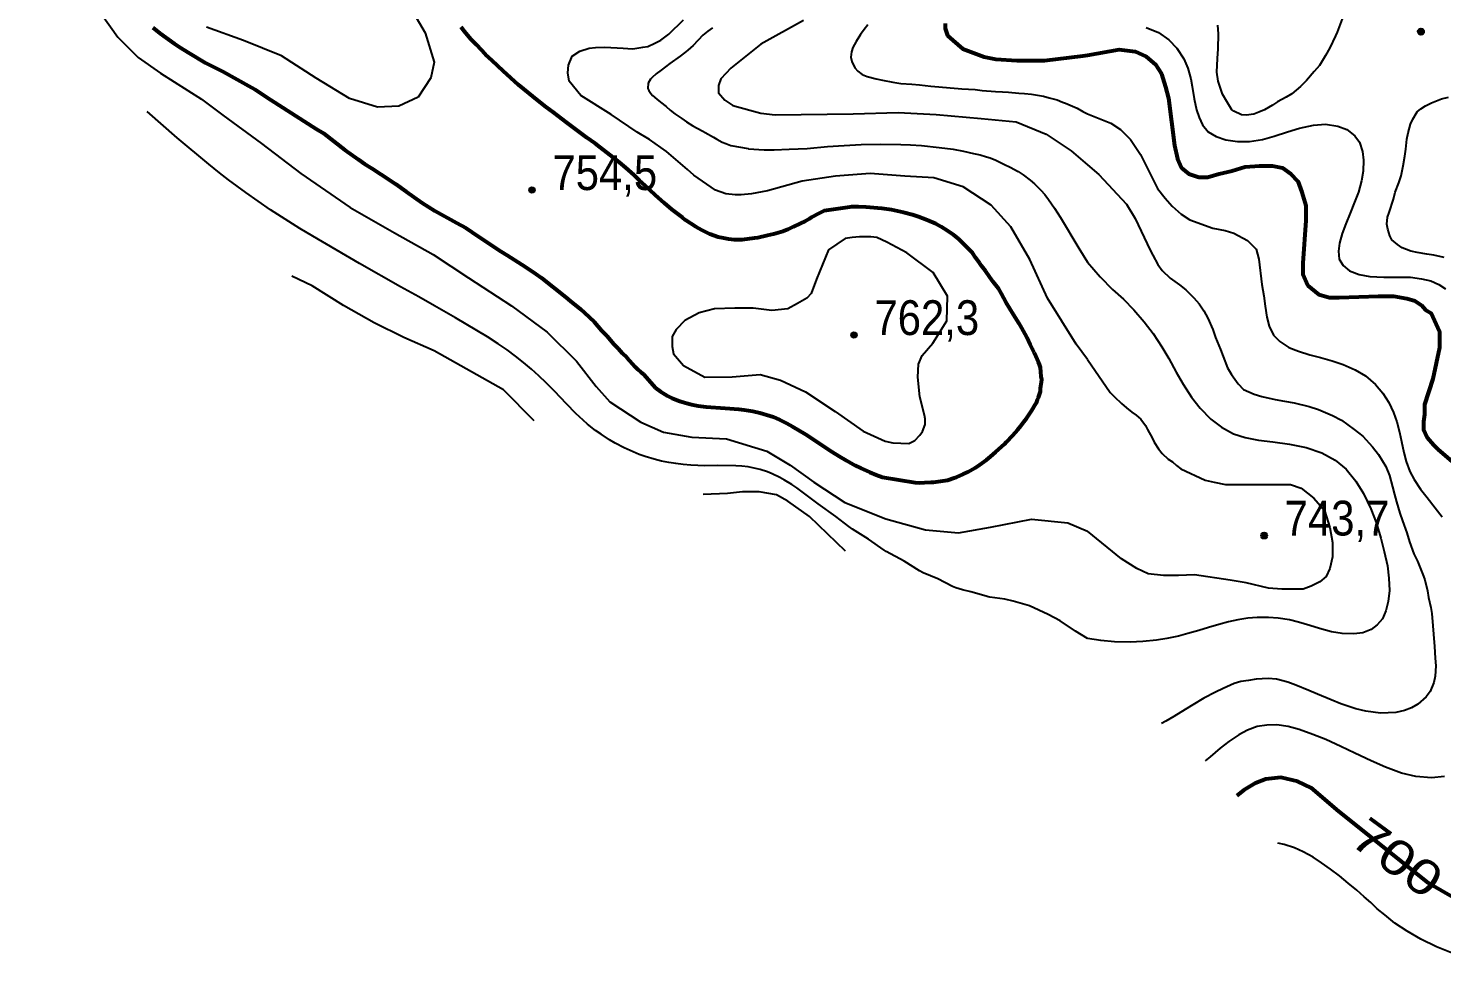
# Model space of a CAD drawing. Header units: metres. Extents: x 552626 to 559174, y 1843804 to 1852371.
# Drawn here: x 553482 to 554173, y 1844135 to 1844587 of the extents above; entities that cross this region are included whole.
import ezdxf
from ezdxf.enums import TextEntityAlignment as Align

# ---------------------------------------------------------------- set-up
doc = ezdxf.new("R2010")
doc.units = ezdxf.units.M
doc.header["$LTSCALE"] = 6.8
for name, color, linetype, lineweight in [('1', 7, 'Continuous', 25), ('2', 7, 'Continuous', 53), ('5', 7, 'Continuous', 25)]:
    doc.layers.add(name, color=color, linetype=linetype, lineweight=lineweight)
doc.layers.add('4', color=7, linetype='Continuous')

msp = doc.modelspace()

# ---------------------------------------------------------------- hatches: boundary and pattern name
at = {"layer": '5'}
for points in [[(554164.38, 1844585.43, 1), (554161.38, 1844585.43, 1)], [(553730, 1844507.99, 1), (553727, 1844507.99, 1)], [(553887.34, 1844437.11, 1), (553884.34, 1844437.11, 1)], [(554087.8, 1844339.11, 1), (554084.8, 1844339.11, 1)]]:
    msp.add_hatch(color=256, dxfattribs=at).paths.add_polyline_path(points)

# ---------------------------------------------------------------- linework, layer by layer
at = {"layer": '1'}
for points in [[(553482.37, 1844636.69), (553495.18, 1844630.4), (553504.82, 1844619.37), (553511.49, 1844607.04), (553518.09, 1844593.9), (553526.19, 1844582.75), (553536.13, 1844572.83), (553547, 1844565.06), (553566.95, 1844552.48), (553577.46, 1844544.62)], [(553661.92, 1844609.4), (553676.37, 1844584.92), (553680.76, 1844570.45), (553679.06, 1844562.85), (553672.94, 1844553.45), (553663.47, 1844549.04), (553652.97, 1844548.43), (553639.37, 1844552.77), (553622.99, 1844562.7), (553606.07, 1844573.64), (553587.57, 1844581.02), (553569.54, 1844587.55)], [(554000, 1844425.16), (553994.42, 1844432.57), (553980.46, 1844455.12), (553971.84, 1844474.1), (553962.57, 1844489.94), (553952.86, 1844500.64), (553939.28, 1844509.6), (553924.93, 1844513.97), (553910.79, 1844514.71), (553893.83, 1844516.04), (553876.86, 1844514.79), (553860.56, 1844512.33), (553843.56, 1844507.54), (553835.71, 1844506.08), (553830.78, 1844505.62), (553827.85, 1844505.62), (553823.23, 1844506.08), (553818.14, 1844507.91), (553807.66, 1844515.23), (553804.58, 1844517.98), (553794.25, 1844526.83), (553785.93, 1844532.78), (553779.99, 1844536.27), (553767.2, 1844544.89), (553752.41, 1844554.25), (553746.63, 1844561.15), (553746.02, 1844565.27), (553746.32, 1844569.09), (553748.17, 1844573.36), (553751.87, 1844575.95), (553756.5, 1844577.34), (553759.51, 1844577.68), (553764.08, 1844577.9), (553773, 1844577.39), (553777.63, 1844577), (553778.84, 1844577.14), (553782.73, 1844577.89), (553785.14, 1844578.17), (553788.62, 1844579.79), (553791.5, 1844581.34), (553795.45, 1844584.24), (553802.61, 1844591.18)], [(553861.14, 1844590.91), (553840.3, 1844579.28), (553825.76, 1844567.59), (553820.75, 1844562.42), (553819.66, 1844559.18), (553819.66, 1844555.52), (553822.71, 1844551.85), (553826.63, 1844549.27), (553840.35, 1844545.6), (553847.32, 1844544.74), (553885.47, 1844545.29), (553907.39, 1844545.97), (553926.07, 1844545), (553948, 1844542.9), (553965.18, 1844541.38), (553979.77, 1844535.38), (553991.99, 1844527.12), (554000, 1844520.3)], [(553892.66, 1844588.78), (553890.83, 1844586.48), (553889.02, 1844583.98), (553886.91, 1844580.65), (553885.26, 1844577.67), (553884.7, 1844575.62), (553884.4, 1844572.99), (553884.84, 1844570.85), (553886.3, 1844567.73), (553887.68, 1844566.1), (553889.85, 1844564.55), (553892.37, 1844563.44), (553896.68, 1844562.34), (553899.74, 1844561.7), (553904.92, 1844560.8), (553908.69, 1844560.13), (553914.11, 1844559.76), (553917.94, 1844559.4), (553923.49, 1844558.74), (553927.32, 1844558.38), (553932.85, 1844557.92), (553936.76, 1844557.67), (553938.58, 1844557.48), (553945.09, 1844557.13), (553948.53, 1844556.72), (553955.07, 1844556.17), (553958.48, 1844555.97), (553961.38, 1844555.8), (553966.41, 1844555.38), (553969.23, 1844555.11), (553972.56, 1844554.79), (553974.48, 1844554.51), (553978.44, 1844553.87)], [(554124.43, 1844591.61), (554121.92, 1844585.23), (554121.09, 1844583.33), (554118.33, 1844577.49), (554116.28, 1844573.83), (554113.41, 1844568.93), (554110.7, 1844565.96), (554106.92, 1844561.62), (554104.13, 1844558.54), (554099.86, 1844555.1), (554097, 1844553.44), (554092.89, 1844551.07), (554090.41, 1844549.45), (554086.47, 1844547.28), (554083.76, 1844546.02), (554081.19, 1844545.16), (554077.54, 1844544.64), (554075.24, 1844544.76), (554071.51, 1844546.52), (554070.57, 1844547.27), (554068.01, 1844551.36), (554065.89, 1844554.92), (554063.84, 1844561.16), (554063.24, 1844565.57), (554063.51, 1844572.36), (554063.83, 1844577.06), (554063.95, 1844584.31), (554063.65, 1844588.66)], [(553816.77, 1844587.34), (553814.41, 1844585.61), (553812.07, 1844583.73), (553807.34, 1844578.62), (553804.71, 1844576.43), (553803.07, 1844575.04), (553800.96, 1844573.51)], [(554028.7, 1844587.5), (554034.6, 1844585.08), (554039.76, 1844581.38), (554043.69, 1844577.29), (554047.02, 1844572.2), (554048.96, 1844567.57), (554050.46, 1844562.38), (554051.18, 1844558.54), (554052.16, 1844552.51), (554053.29, 1844547.18), (554054.48, 1844543.51), (554056.23, 1844539.82), (554059, 1844536.51), (554062.79, 1844534.21), (554067.59, 1844532.47), (554073.34, 1844531.73), (554079.08, 1844531.71), (554085.43, 1844532.74), (554091.12, 1844534.29), (554097.68, 1844536.4), (554103.55, 1844538.29), (554110.35, 1844539.77), (554116.2, 1844540.17), (554122.33, 1844539.3), (554126.74, 1844537.64), (554130.63, 1844534.57), (554132.81, 1844531.39), (554134.39, 1844526.84), (554134.89, 1844522.61), (554134.75, 1844517.25), (554133.9, 1844512.5), (554132.36, 1844507.03), (554130.45, 1844501.99), (554128.32, 1844496.67), (554126.18, 1844491.5), (554124.41, 1844486.78), (554123.11, 1844482.03), (554122.58, 1844478.16), (554123, 1844474.25), (554124.9, 1844471.14), (554127.95, 1844468.47), (554132.76, 1844466.66), (554137.89, 1844465.65), (554144.83, 1844465.42), (554151.02, 1844465.35), (554157.88, 1844465.35), (554163.18, 1844464.63), (554167.82, 1844463.67), (554171.58, 1844461.9), (554174.89, 1844459.78)], [(553800.96, 1844573.51), (553795.9, 1844569.84), (553791.58, 1844566.65), (553789.2, 1844564.79), (553787.22, 1844562.97), (553786.41, 1844562.18), (553785.24, 1844560.25), (553785.14, 1844557.65), (553785.64, 1844556.71), (553786.52, 1844555.12), (553787.42, 1844554.22), (553789.53, 1844552.37), (553791.28, 1844550.98), (553794.02, 1844548.8), (553796.02, 1844547.04), (553798.4, 1844545.32), (553801.76, 1844543.01), (553804.04, 1844541.38), (553807.15, 1844539.45), (553809.27, 1844538.29), (553812.03, 1844536.82), (553813.1, 1844536.14), (553817.15, 1844533.82), (553818.86, 1844532.82), (553821.51, 1844531.43), (553823.29, 1844530.73), (553825.69, 1844529.71), (553834.16, 1844528.24), (553834.35, 1844528.22), (553841.91, 1844527.7), (553846.82, 1844527.6), (553854.24, 1844528.05), (553863.03, 1844528.35), (553872.84, 1844529.25), (553881.13, 1844529.79), (553889.3, 1844530.22), (553898.81, 1844530.44), (553908.8, 1844530.25), (553913.41, 1844530.06), (553918.92, 1844529.71), (553927.47, 1844528.86), (553934.4, 1844528.03), (553939.44, 1844527.07), (553944.33, 1844525.92), (553947.53, 1844525.13), (553950.67, 1844524.25), (553952.34, 1844523.68), (553955.21, 1844522.53), (553959.49, 1844520.55), (553962.19, 1844519.22), (553966.16, 1844517), (553968.53, 1844515.45), (553971.99, 1844512.82), (553974.1, 1844510.98), (553977.21, 1844507.88), (553979.08, 1844505.74), (553980.92, 1844503.39), (553983.86, 1844499.15), (553986.77, 1844494.55), (553995.67, 1844479.65), (554000, 1844472.73)], [(553978.44, 1844553.87), (553981.22, 1844553.09), (553985.22, 1844552.05), (553987.74, 1844550.95), (553989.3, 1844550.43), (553994.86, 1844547.98), (553997.73, 1844546.41), (554000, 1844545.25)], [(554174.32, 1844475.08), (554169.16, 1844476.11), (554165.86, 1844476.68), (554161.01, 1844477.46), (554157.98, 1844478.16), (554153.71, 1844479.67), (554151.43, 1844481.31), (554148.68, 1844483.67), (554147.69, 1844485.65), (554146.66, 1844488.86), (554146.19, 1844491.28), (554146.56, 1844494.75), (554147.34, 1844497.03), (554149.56, 1844503.47), (554150.3, 1844506.99), (554152.06, 1844511.57), (554153.2, 1844514.93), (554154.25, 1844519.91), (554155.05, 1844524.57), (554155.51, 1844527.96), (554156, 1844532.87), (554156.7, 1844535.9), (554157.73, 1844540.21), (554158.87, 1844542.72), (554161.14, 1844546.21), (554162.87, 1844547.74), (554165.18, 1844549.15), (554168.06, 1844550.62), (554172.98, 1844552.52), (554176.41, 1844553.39)], [(554000, 1844288.81), (553994.16, 1844292.36), (553986.54, 1844297.39), (553980.82, 1844300.53), (553971.67, 1844304.69), (553963.7, 1844307.07), (553959.63, 1844308.03), (553952.27, 1844309), (553951.37, 1844309.18), (553950.47, 1844309.39), (553943.01, 1844311.64), (553938.87, 1844312.6), (553935.68, 1844313.46), (553933.93, 1844314.14), (553926.86, 1844317.86), (553919.6, 1844320.93), (553917.81, 1844321.87), (553910.36, 1844326.6), (553901.54, 1844331.36), (553900.59, 1844331.95), (553892.89, 1844337.32), (553885.13, 1844342.2), (553883.3, 1844343.47), (553876.93, 1844348.4), (553868.34, 1844354.65), (553861.24, 1844360.03), (553857.95, 1844362.36), (553855.48, 1844363.99), (553851.84, 1844366.2), (553849.55, 1844367.47), (553845.89, 1844369.28), (553843.53, 1844370.27), (553840.03, 1844371.34), (553834.09, 1844372.62), (553831.03, 1844373.09), (553828.11, 1844373.22), (553819.15, 1844373.26), (553812.78, 1844373.19), (553809.48, 1844373.28), (553806.07, 1844373.49), (553802.47, 1844373.82), (553798.85, 1844374.26), (553795.34, 1844374.81), (553791.83, 1844375.5), (553788.19, 1844376.38), (553783.75, 1844377.72), (553780.96, 1844378.75), (553776.54, 1844380.6), (553773.57, 1844381.97), (553769.09, 1844384.31), (553766.39, 1844385.93), (553762.3, 1844388.63), (553759.63, 1844390.52), (553755.72, 1844393.57), (553753.46, 1844395.55), (553750.01, 1844398.82), (553745.34, 1844403.46), (553739.46, 1844409.68), (553735.41, 1844413.75), (553731.85, 1844417.16), (553728.21, 1844420.48), (553724.44, 1844423.71), (553720.46, 1844426.85), (553716.31, 1844429.9), (553712.03, 1844432.86), (553706.76, 1844436.26), (553691.1, 1844445.6), (553680.87, 1844451.36), (553673.29, 1844455.73), (553664.34, 1844460.66), (553644.24, 1844472.13), (553621.38, 1844485.39), (553615.04, 1844489.26), (553600.73, 1844498.33), (553594.63, 1844502.5), (553588.64, 1844506.79), (553580.26, 1844513), (553575.82, 1844516.4), (553570.57, 1844520.58), (553555.14, 1844533.5), (553540.47, 1844546.4)], [(553577.46, 1844544.62), (553596.34, 1844530.68), (553615.62, 1844516.04), (553639.68, 1844499.53), (553661.28, 1844487.08), (553680.25, 1844476.54), (553697.5, 1844465.15), (553718.5, 1844451.46), (553735.92, 1844438.48), (553750.21, 1844424.34), (553759.89, 1844411.93), (553766.49, 1844404.47), (553781.64, 1844394.56), (553792.78, 1844389.56), (553806.63, 1844387.23), (553823.53, 1844386.32), (553843.2, 1844380.42), (553854.61, 1844373.57), (553866.25, 1844365.19), (553881.44, 1844355.33), (553901.48, 1844347.22), (553920.82, 1844341.87), (553936.87, 1844340.49), (553952.5, 1844343.19), (553972.55, 1844347.1), (553990.35, 1844345.38), (554000, 1844341.18)], [(554000, 1844545.25), (554011.31, 1844540.64), (554016.17, 1844537.6), (554021.04, 1844532.72), (554025.9, 1844525.4), (554034.21, 1844508.7), (554037.94, 1844503.97), (554041.42, 1844500.1), (554045.77, 1844496.28), (554049.96, 1844493.46), (554061.16, 1844489.43), (554067.24, 1844488.21), (554071.5, 1844486.99), (554078.19, 1844483.33), (554082.44, 1844479.07), (554083.66, 1844474.19), (554085.19, 1844461.74), (554086.18, 1844456.31), (554086.85, 1844451.15), (554087.54, 1844445.77), (554088.68, 1844441.38), (554090.9, 1844437), (554093.92, 1844433.9), (554098.39, 1844431.05), (554103.08, 1844429.17), (554108.64, 1844427.42), (554113.81, 1844426.09), (554119.6, 1844424.53), (554124.97, 1844422.79), (554130.84, 1844420.14), (554135.85, 1844417.09), (554140.69, 1844412.99), (554144.25, 1844408.77), (554147.26, 1844404.08), (554149.45, 1844399.3), (554151.05, 1844394.68), (554152.38, 1844389.59), (554153.36, 1844385.01), (554154.57, 1844379.7), (554155.7, 1844375.37), (554157.56, 1844370.4), (554159.56, 1844366.49), (554162.72, 1844361.71), (554165.89, 1844357.66), (554169.88, 1844352.67), (554173.28, 1844348.21)], [(554000, 1844520.3), (554005.49, 1844515.62), (554019.07, 1844501.08), (554023.31, 1844494.03), (554030.54, 1844478.62), (554031.86, 1844476.2), (554034.39, 1844471.63), (554036.53, 1844468.74), (554040.38, 1844464.99), (554044.86, 1844461.6), (554047.99, 1844459.29), (554051.97, 1844455.27), (554054.59, 1844452.33), (554056.88, 1844448.98), (554058.81, 1844445.39), (554061.17, 1844439.76), (554062.56, 1844435.92), (554064.94, 1844430.1), (554066.29, 1844426.63), (554068.35, 1844421.06), (554070.35, 1844417.77), (554073.54, 1844413.18), (554076.22, 1844410.54), (554081.35, 1844408.17), (554085.2, 1844407), (554091.64, 1844405.64), (554096.21, 1844404.73), (554100.88, 1844403.94), (554108.21, 1844402.2), (554112.86, 1844400.74), (554119.76, 1844397.81), (554124.03, 1844395.45), (554130.35, 1844390.93), (554134.44, 1844387.69), (554139.32, 1844382.44), (554142.13, 1844378.67), (554145.75, 1844372.89), (554147.58, 1844368.53), (554149.08, 1844362.9), (554150.07, 1844359.2), (554150.96, 1844355.59), (554152.65, 1844349.98), (554153.94, 1844346.22), (554155.94, 1844340.36), (554157.3, 1844336.04), (554159.49, 1844330.2), (554161.23, 1844326.59), (554164.16, 1844319.31), (554164.75, 1844317.47), (554166.13, 1844312.1), (554166.6, 1844308.83), (554167.72, 1844304), (554168.25, 1844301.02), (554169.54, 1844284.79), (554169.89, 1844279.21), (554170.13, 1844275.43), (554169.86, 1844270.36), (554169.16, 1844267.32), (554167.38, 1844262.93), (554165.4, 1844260.23), (554161.42, 1844256.73), (554158.29, 1844254.94), (554154.83, 1844253.59), (554150.65, 1844252.64), (554143.07, 1844252.34)], [(554000, 1844472.73), (554006.23, 1844465.52), (554012.15, 1844459.44), (554017.49, 1844454.6), (554022.62, 1844449.47), (554027.71, 1844443.59), (554032.01, 1844437.93), (554036.36, 1844431.4), (554039.72, 1844425.59), (554043.38, 1844418.99), (554046.69, 1844413.15), (554050.86, 1844406.71), (554055, 1844401.32), (554060.25, 1844395.95), (554065.43, 1844392.04), (554071.35, 1844388.81), (554077.02, 1844386.95), (554083.58, 1844385.71), (554090.58, 1844384.91), (554098.73, 1844383.77), (554106.77, 1844382.13), (554114.48, 1844379.55), (554120.99, 1844375.91), (554126.37, 1844371.47), (554131.15, 1844365.62), (554134.9, 1844359.6), (554138.46, 1844352.18), (554140.95, 1844345.46), (554143.35, 1844337.76), (554145.01, 1844331.28), (554146.49, 1844324.28), (554147.2, 1844318.18), (554147.47, 1844312.23), (554146.92, 1844306.85), (554145.79, 1844302.36), (554144.06, 1844298.43), (554141.56, 1844295.47), (554138.65, 1844293.19), (554134.46, 1844291.61), (554130.09, 1844290.99), (554124.42, 1844291.15), (554119.27, 1844292.06), (554113.29, 1844293.64), (554108.57, 1844295.17), (554103.07, 1844296.82), (554098.67, 1844297.85), (554093.13, 1844298.7), (554088.4, 1844299), (554082.86, 1844299), (554078.3, 1844298.65), (554073.37, 1844297.91), (554068.89, 1844296.93), (554064.12, 1844295.64), (554059.17, 1844294.16), (554054.42, 1844292.68), (554049, 1844291.14), (554044.44, 1844289.94), (554038.67, 1844288.76), (554033.67, 1844287.96), (554026.96, 1844287.31), (554020.81, 1844287.03), (554013.2, 1844287.2), (554006.5, 1844287.78), (554000, 1844288.81)], [(553729.5, 1844395.22), (553714.66, 1844410.28), (553680.7, 1844429.35), (553665.95, 1844435.87), (553651.39, 1844443.01), (553636.46, 1844451.49), (553621.18, 1844461.23), (553611.15, 1844465.9)], [(554000, 1844425.16), (554011.06, 1844409.07), (554013.11, 1844406.93), (554016.62, 1844403.63), (554019.04, 1844401.54), (554021.65, 1844399.46), (554023.72, 1844397.99), (554026.04, 1844395.98), (554028.38, 1844392.93), (554029.37, 1844390.95), (554031.54, 1844386.84), (554032.63, 1844384.78), (554034.73, 1844381.41), (554036.5, 1844379.15), (554039.47, 1844376.45), (554041.43, 1844375.06), (554043.52, 1844373.4), (554045.61, 1844371.74), (554057.48, 1844366.15), (554061.82, 1844365.27), (554067.47, 1844363.97), (554073.56, 1844363.97), (554079.21, 1844363.97), (554086.6, 1844363.97), (554091.82, 1844363.97), (554099.21, 1844363.97), (554104.42, 1844362.22), (554110.51, 1844357.43), (554115.73, 1844351.32), (554118.34, 1844343.04), (554119.64, 1844335.63), (554119.64, 1844328.65), (554118.34, 1844322.99), (554116.6, 1844319.06), (554113.55, 1844316.45), (554109.21, 1844314.27), (554105.29, 1844312.96), (554100.51, 1844312.96), (554094.86, 1844312.96), (554088.34, 1844313.4), (554077.47, 1844316.01), (554069.65, 1844317.32), (554052.26, 1844319.93), (554044.43, 1844319.5), (554037.04, 1844319.5), (554029.65, 1844320.37), (554024, 1844322.99), (554016.61, 1844327.78), (554000, 1844341.18)], [(553881.67, 1844331.41), (553864.05, 1844348.35), (553853.56, 1844355.85), (553848.02, 1844359.03), (553839.57, 1844360.47), (553835.78, 1844360.47), (553831.4, 1844360.47), (553824.12, 1844359.6), (553812.24, 1844359.08)], [(554143.07, 1844252.34), (554135.92, 1844253.24), (554131.03, 1844254.39), (554123.71, 1844256.79), (554119.11, 1844258.74), (554112.42, 1844261.5), (554108.11, 1844263.38), (554101.73, 1844265.89), (554097.94, 1844267.36), (554092.25, 1844268.81), (554088.3, 1844269.21), (554082.35, 1844268.81), (554078.61, 1844268.2), (554074.96, 1844267.68), (554071.64, 1844266.73), (554066.2, 1844264.4), (554062.5, 1844262.54), (554056.85, 1844259.52), (554051.41, 1844256.32), (554047.76, 1844254.1), (554042.15, 1844250.7), (554038.23, 1844248.34), (554036.14, 1844247.25)], [(554174.37, 1844221.35), (554168.06, 1844220.72), (554160.42, 1844221.36), (554153.47, 1844222.97), (554145.53, 1844225.84), (554138.51, 1844228.9), (554130.64, 1844232.68), (554123.82, 1844235.89), (554116.39, 1844239.32), (554110.15, 1844241.86), (554103.48, 1844244.3), (554098.02, 1844245.71), (554092.48, 1844246.62), (554087.65, 1844246.48), (554082.96, 1844245.73), (554078.22, 1844243.93), (554073.87, 1844241.68), (554069.01, 1844238.42), (554064.78, 1844235.09), (554059.9, 1844230.99), (554057.41, 1844228.94)], [(554177.86, 1844135.15), (554170.49, 1844138.09), (554162.87, 1844141.79), (554156.23, 1844145.73), (554150.23, 1844149.67), (554145.24, 1844153.61), (554141.52, 1844156.65), (554138.38, 1844159.77), (554135.13, 1844162.5), (554131.66, 1844165.74), (554127.3, 1844169.15), (554123.08, 1844172.7), (554118.76, 1844176.01), (554114.37, 1844179.16), (554110.25, 1844181.87), (554105.34, 1844184.52), (554101.06, 1844186.45), (554096.01, 1844188.07), (554092.95, 1844188.7)]]:
    msp.add_lwpolyline(points, dxfattribs=at)
msp.add_lwpolyline([(553826.26, 1844416.65), (553840.02, 1844417.85), (553849.88, 1844415.12), (553862.18, 1844409.39), (553876.7, 1844399.79), (553890.31, 1844390.13), (553901.08, 1844385.29), (553904.87, 1844384.42), (553912.61, 1844384.13), (553915.66, 1844385.52), (553918.01, 1844388.19), (553919.3, 1844389.94), (553920.71, 1844393.3), (553920.71, 1844396.21), (553920.32, 1844397.98), (553917.99, 1844406.93), (553917.11, 1844416.45), (553917.41, 1844422.8), (553919.16, 1844427.13), (553924.4, 1844433.19), (553931.25, 1844443.98), (553931.53, 1844456.08), (553924.52, 1844467.62), (553911.66, 1844477.26), (553901.96, 1844482.53), (553897, 1844484.84), (553894.09, 1844485.13), (553891.46, 1844485.13), (553888.55, 1844485.13), (553885.05, 1844484.84), (553881.55, 1844484.26), (553873.34, 1844478.72), (553867.56, 1844464.35), (553864.93, 1844457.43), (553862.89, 1844455.12), (553858.23, 1844452.52), (553853.56, 1844449.92), (553845.66, 1844449.19), (553836.66, 1844450.21), (553827.62, 1844450.21), (553817.71, 1844449.92), (553810.13, 1844447.9), (553803.13, 1844444.15), (553799.05, 1844439.82), (553797.01, 1844436.36), (553797.01, 1844431.46), (553797.59, 1844427.99), (553802.55, 1844422.22), (553813.04, 1844416.45)], close=True, dxfattribs=at)
at = {"layer": '2'}
for points in [[(553930.43, 1844589.43), (553930.43, 1844586.89), (553931.57, 1844583.51), (553934.14, 1844581.25), (553938.99, 1844577.01), (553949.54, 1844573.06), (553955.24, 1844571.93), (553965.51, 1844571.37), (553970.93, 1844571.37), (553978.91, 1844571.37), (553997.7, 1844573.59), (554000, 1844573.97)], [(553543.18, 1844587.46), (553546.73, 1844584.67), (553553.61, 1844579.64), (553556.88, 1844577.45), (553560.28, 1844575.37), (553569.04, 1844570.26), (553577.46, 1844565.96), (553591.46, 1844558.17), (553593.3, 1844557.07), (553600.98, 1844552.06), (553622.99, 1844537.94), (553626.68, 1844535.77), (553637.04, 1844527.65), (553643.66, 1844522.93), (553646.68, 1844520.88), (553650.34, 1844518.51), (553654.64, 1844515.82), (553661.87, 1844510.96), (553666.97, 1844507.26), (553674.77, 1844501.78), (553680.99, 1844497.91), (553691.64, 1844491.96), (553696.11, 1844489.48), (553702.46, 1844485.32), (553713.46, 1844478.01), (553716.46, 1844476.17), (553725.29, 1844470.4), (553730.46, 1844467.01), (553733.17, 1844465.03), (553745.01, 1844455.62), (553747.2, 1844453.88), (553752.16, 1844449.77), (553754.15, 1844448), (553758.84, 1844443.56), (553762.51, 1844439.4), (553765.01, 1844436.69), (553768.45, 1844432.7), (553770.69, 1844430.57), (553772.64, 1844428.3), (553774.79, 1844426.06), (553778.9, 1844421.55), (553780.23, 1844420.3), (553781.68, 1844418.98), (553783, 1844417.93), (553788.88, 1844411.31)], [(553934.6, 1844485.94), (553931.57, 1844488.09), (553928.4, 1844490.03), (553925.83, 1844491.41), (553921.65, 1844493.33), (553917.32, 1844494.94), (553914.48, 1844495.8), (553910.01, 1844496.97), (553904.19, 1844498.3), (553899.52, 1844498.97), (553891.82, 1844499.62), (553888.12, 1844499.77), (553884.66, 1844499.73), (553883.86, 1844499.7), (553871.29, 1844497.77), (553868.93, 1844496.61), (553864.98, 1844494.56), (553864.16, 1844493.97), (553861.99, 1844492.82), (553859.64, 1844491.66), (553856.15, 1844489.96), (553853.59, 1844488.77), (553851.02, 1844487.78), (553846.58, 1844486.48), (553843.68, 1844485.74), (553838.83, 1844484.59), (553837.25, 1844484.41), (553831.16, 1844483.71), (553827.38, 1844483.68), (553824.55, 1844483.95), (553822.1, 1844484.47), (553819.46, 1844484.97), (553815.5, 1844486.5), (553811.49, 1844488.44), (553808.51, 1844490.09), (553803.56, 1844493.31), (553802.03, 1844494.53), (553796.79, 1844498.51), (553793.35, 1844501.6), (553788.7, 1844505.65), (553783.89, 1844510.19), (553781.02, 1844512.65), (553778.44, 1844515.24), (553774.34, 1844518.85), (553771.35, 1844521.4), (553766.75, 1844525.06), (553761.62, 1844528.96), (553759.32, 1844530.78), (553755.2, 1844533.7), (553749.33, 1844538.01), (553745.3, 1844541.03), (553738.96, 1844545.89), (553735.37, 1844548.57), (553731.53, 1844551.61), (553721.98, 1844559.39), (553718.1, 1844562.83), (553714.41, 1844566.29), (553709.06, 1844571.26), (553705.84, 1844574.18), (553701.41, 1844578.95), (553698.6, 1844581.72), (553695.48, 1844585.44), (553693.84, 1844587.65)], [(554000, 1844573.97), (554015.37, 1844576.72), (554023.27, 1844575.73), (554028.7, 1844573.26), (554033.14, 1844569.3), (554036.1, 1844564.84), (554038.08, 1844558.41), (554039.56, 1844552.96), (554042.52, 1844529.7), (554044, 1844523.27), (554045.98, 1844518.81), (554049.43, 1844515.84), (554054.37, 1844514.36), (554058.81, 1844514.36), (554064.24, 1844515.84), (554070.65, 1844517.33), (554077.07, 1844519.31), (554083.98, 1844519.8), (554090.39, 1844519.8), (554095.33, 1844518.81), (554099.28, 1844515.84), (554102.73, 1844512.38), (554104.7, 1844506.93), (554106.68, 1844500.5), (554106.68, 1844493.08), (554105.2, 1844472.29), (554105.2, 1844466.84), (554107.66, 1844461.4), (554113.09, 1844456.95), (554118.03, 1844455.46), (554122.96, 1844455.46), (554142.14, 1844456.15), (554149.67, 1844456.15), (554156, 1844454.96), (554159.97, 1844453.77), (554163.14, 1844451.78), (554165.12, 1844449.4), (554167.89, 1844447.81), (554172.01, 1844438.86), (554172.01, 1844434.06), (554172.01, 1844431.01), (554168.67, 1844415.7), (554164.63, 1844403.12), (554164.63, 1844398.33), (554164.19, 1844394.84), (554164.19, 1844390.92), (554165.93, 1844387), (554168.97, 1844383.51), (554171.15, 1844381.33), (554181.64, 1844372.33)], [(553915.78, 1844364.98), (553917.88, 1844364.92), (553920.26, 1844365), (553923.62, 1844365.18), (553924.72, 1844365.21), (553929.33, 1844365.84), (553931.58, 1844366.19), (553934.74, 1844367.25), (553935.9, 1844367.59), (553939.22, 1844369.06), (553941.58, 1844370.23), (553945.13, 1844372.23), (553947.16, 1844373.66), (553950.56, 1844376.14), (553952.57, 1844377.76), (553955.21, 1844379.96), (553959.35, 1844383.82), (553960.42, 1844384.94), (553963.36, 1844387.96), (553965.91, 1844390.94), (553967.39, 1844392.81), (553968.87, 1844394.67), (553970.17, 1844396.31), (553971.78, 1844398.79), (553972.72, 1844400.19), (553974.39, 1844402.97), (553974.98, 1844403.94), (553975.59, 1844405.6), (553976.06, 1844406.65), (553976.65, 1844408.51), (553976.93, 1844409.54), (553977.05, 1844411.05), (553977.14, 1844412.05), (553977.5, 1844414.09), (553977.65, 1844415.4), (553977.38, 1844416.86), (553977.22, 1844419.14), (553976.98, 1844421.3), (553976.51, 1844422.74), (553976.09, 1844423.79), (553974.75, 1844426.82), (553973.85, 1844428.61), (553973.17, 1844430.23), (553971.91, 1844432.48), (553971.21, 1844434.29), (553970.44, 1844435.8), (553969.53, 1844437.58), (553967.91, 1844440.49), (553966.65, 1844442.73), (553963.86, 1844447.1), (553960.3, 1844452.97), (553958.01, 1844457.29), (553956.52, 1844459.91), (553953.95, 1844463.2), (553952.3, 1844465.4), (553950.06, 1844468.43), (553948.18, 1844471), (553947.12, 1844472.38), (553946.18, 1844473.67), (553945.23, 1844474.95), (553943.76, 1844477.37), (553938.1, 1844482.95), (553938.06, 1844482.99), (553936.86, 1844484.09), (553934.6, 1844485.94)], [(553788.88, 1844411.31), (553791.34, 1844409.51), (553793.49, 1844408.15), (553794.73, 1844407.46), (553797.06, 1844406.29), (553799.46, 1844405.27), (553800.81, 1844404.76), (553803.31, 1844403.97), (553806.5, 1844403.16), (553809.65, 1844402.56), (553813.55, 1844402.07), (553822.86, 1844401.43), (553829.53, 1844400.89), (553832.21, 1844400.6), (553836.39, 1844399.85), (553839.79, 1844399.04), (553843.06, 1844398.14), (553846.29, 1844397.05), (553849.59, 1844395.67), (553852.84, 1844394.11), (553855.89, 1844392.47), (553862.11, 1844388.73), (553875.2, 1844380.06), (553878.61, 1844377.88), (553882.17, 1844375.73), (553886.52, 1844373.31), (553889.25, 1844371.96), (553893.67, 1844370), (553896.75, 1844368.77), (553899.8, 1844367.69), (553915.78, 1844364.98)], [(554179.63, 1844161.68), (554166.59, 1844169.09), (554122.74, 1844204.27), (554109.34, 1844215.75), (554102.81, 1844218.83), (554094.37, 1844220.75), (554087.08, 1844219.98), (554082.09, 1844218.06), (554076.33, 1844214.59), (554072.97, 1844211.91)]]:
    msp.add_lwpolyline(points, dxfattribs=at)
at = {"layer": '5'}
for centre in [(554162.88, 1844585.43), (554086.3, 1844339.11)]:
    msp.add_circle(centre, 1.5, dxfattribs=at)
at = {"layer": '5', "lineweight": 13}
for centre in [(553728.5, 1844507.99), (553885.84, 1844437.11)]:
    msp.add_circle(centre, 1.5, dxfattribs=at)

# ---------------------------------------------------------------- texts
at = {"layer": '4', "width": 1.25}
msp.add_text('700', height=17, rotation=323.718, dxfattribs=at).set_placement((554146.35, 1844174.78), align=Align.CENTER)
at = {"layer": '5', "width": 0.9}
for s, p in [('754,5', (553738.5, 1844507.99)), ('762,3', (553895.84, 1844437.11)), ('743,7', (554096.3, 1844339.11))]:
    msp.add_text(s, height=17, dxfattribs=at).set_placement(p)

doc.saveas('drawing.dxf')
